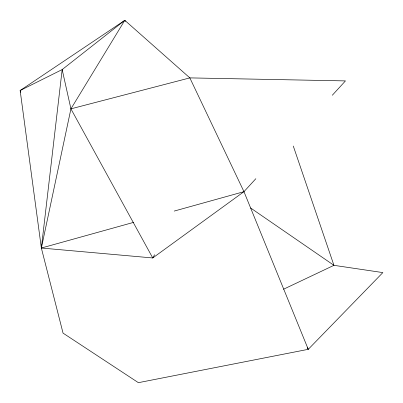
<?xml version="1.0" encoding="UTF-8"?>
<svg xmlns="http://www.w3.org/2000/svg" width="403" height="403" viewBox="0 0 403 403"><rect width="100%" height="100%" fill="white"/><g stroke="black" fill="none" stroke-linecap="round" stroke-linejoin="round"><path stroke-width="0.6" d="M307.277 347.713L308.26 349.325L243.966 191.667L189.838 77.89L124.799 20.326L70.923 108.845L41.358 248.031L63.054 333.13L138.395 382.674L308.26 349.325L382.85 272.594L333.941 265.33L250.601 207.988M154.636 254.696L152.742 257.96L41.358 248.031L20.15 90.514L124.799 20.326L125.514 21.359M124.799 20.326L62.168 69.578L70.923 108.845L152.742 257.96L243.966 191.667L255.855 178.69M332.284 95.274L345.447 80.907L189.838 77.89L70.923 108.845M283.521 289.238L333.941 265.33L293.278 146.017M133.564 222.38L41.358 248.031L62.168 69.578L20.15 90.514L20.709 92.317M174.207 211.076L243.966 191.667"/></g></svg>
